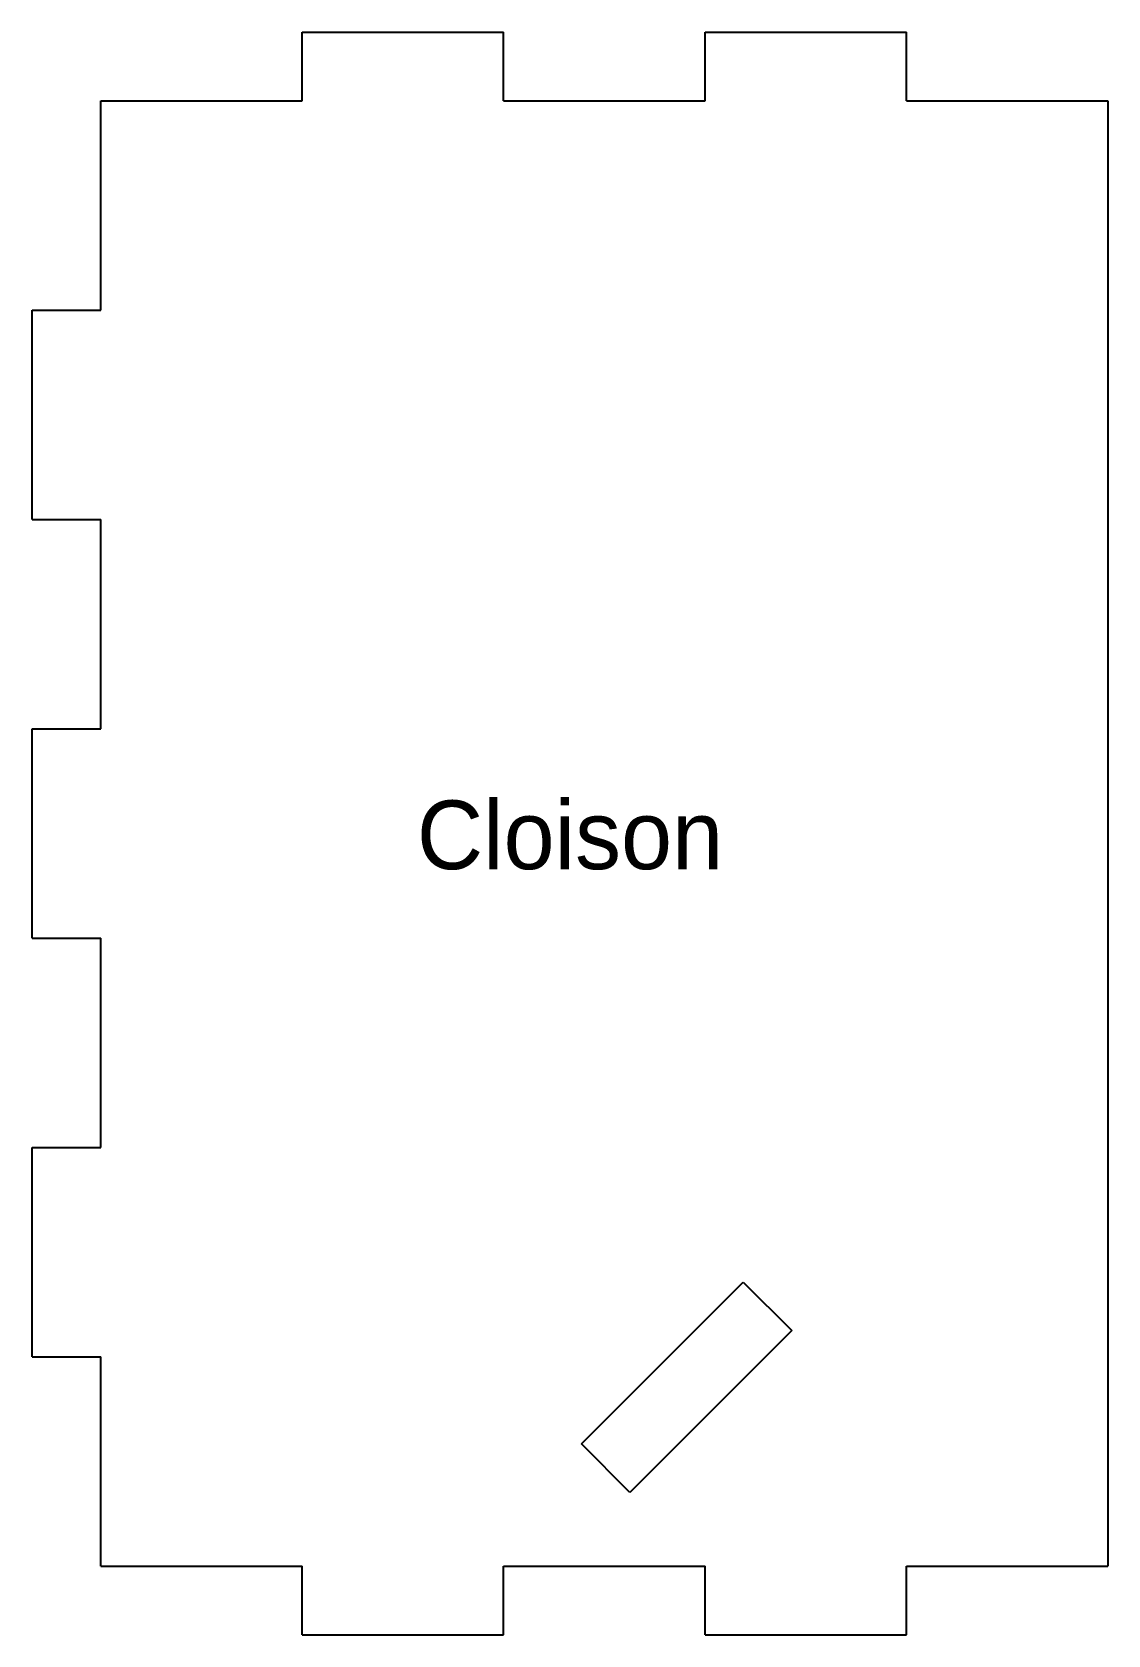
# Model space of a CAD drawing. Header units: millimetres. Extents: x 0 to 47, y 0 to 70.
import ezdxf
from ezdxf.enums import TextEntityAlignment as Align

# ---------------------------------------------------------------- set-up
doc = ezdxf.new("R2010")
doc.units = ezdxf.units.MM
doc.layers.add('CLOISON', color=1, linetype='CONTINUOUS')
doc.layers.add('GRAVURE', color=2, linetype='CONTINUOUS')

msp = doc.modelspace()

# ---------------------------------------------------------------- linework, layer by layer
at = {"layer": 'CLOISON'}
for p, q in [((11.798, 70.02), (20.596, 70.02)), ((11.798, 67.01), (11.798, 70.02)), ((20.596, 67.01), (20.596, 70.02)), ((29.394, 70.02), (38.192, 70.02)), ((29.394, 67.01), (29.394, 70.02)), ((38.192, 67.01), (38.192, 70.02)), ((3.01, 57.867), (3.01, 67.01)), ((3.01, 67.01), (11.798, 67.01)), ((20.596, 67.01), (29.394, 67.01)), ((38.192, 67.01), (46.99, 67.01)), ((46.99, 67.01), (46.99, 3.01)), ((0, 57.867), (3.01, 57.867)), ((0, 48.724), (0, 57.867)), ((0, 48.724), (3.01, 48.724)), ((3.01, 39.581), (3.01, 48.724)), ((0, 39.581), (3.01, 39.581)), ((0, 30.439), (0, 39.581)), ((0, 30.439), (3.01, 30.439)), ((3.01, 21.296), (3.01, 30.439)), ((0, 21.296), (3.01, 21.296)), ((0, 12.153), (0, 21.296)), ((23.993, 8.346), (31.064, 15.417)), ((31.064, 15.417), (33.186, 13.296)), ((33.186, 13.296), (26.114, 6.224)), ((0, 12.153), (3.01, 12.153)), ((3.01, 3.01), (3.01, 12.153)), ((26.114, 6.224), (23.993, 8.346)), ((3.01, 3.01), (11.798, 3.01)), ((11.798, 0), (11.798, 3.01)), ((20.596, 0), (20.596, 3.01)), ((20.596, 3.01), (29.394, 3.01)), ((29.394, 0), (29.394, 3.01)), ((38.192, 0), (38.192, 3.01)), ((38.192, 3.01), (46.99, 3.01)), ((11.798, 0), (20.596, 0)), ((29.394, 0), (38.192, 0))]:
    msp.add_line(p, q, dxfattribs=at)

# ---------------------------------------------------------------- texts
at = {"layer": 'GRAVURE'}
msp.add_text('Cloison', height=3, dxfattribs=at).set_placement((23.495, 35.01), align=Align.MIDDLE)

doc.saveas('drawing.dxf')
